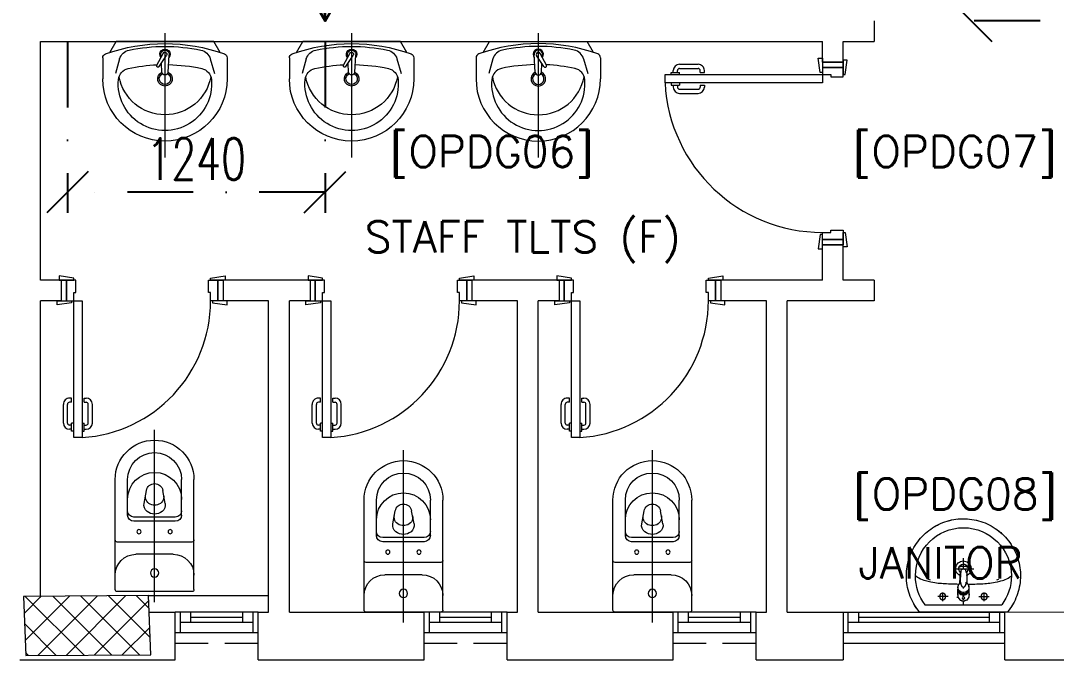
# Model space of a CAD drawing. Header units: inches. Extents: x -12418 to 57169, y -29325 to 19878.
# Drawn here: x 5232 to 10226, y -13100 to -10017 of the extents above; entities that cross this region are included whole.
import ezdxf

# ---------------------------------------------------------------- set-up
doc = ezdxf.new("R2010")
doc.units = ezdxf.units.IN
doc.header["$LTSCALE"] = 25
doc.header["$MEASUREMENT"] = 0
doc.linetypes.add('00-Ground Floor$0$HIDDEN', pattern=[9.525, 6.35, -3.175])
doc.linetypes.add('DASHDOT', pattern=[25.4, 12.7, -6.35, 0, -6.35])
doc.layers.get('0').update_dxf_attribs({"color": 8})
doc.layers.get('Defpoints').update_dxf_attribs({"color": 8})
for name, color, linetype, lineweight in [('00-Ground Floor$0$72_EGR_BASE_TEXT', 252, 'Continuous', 5), ('00-Ground Floor$0$Aluminum', 251, 'Continuous', 5), ('00-Ground Floor$0$C-HYDR-CTCH', 251, 'Continuous', 5), ('00-Ground Floor$0$Hatch', 254, 'Continuous', 5), ('00-Ground Floor$0$LOADING', 253, 'Continuous', 5), ('00-Ground Floor$0$P-SANR-FIXT', 6, 'Continuous', 18), ('00-Ground Floor$0$P-SANR-FIXT-1', 6, 'Continuous', 13), ('00-Ground Floor$0$Proj', 251, 'Continuous', 5), ('00-Ground Floor$0$SANIT', 250, 'Continuous', 5), ('00-Ground Floor$0$Walls', 251, 'Continuous', 5), ('00-Ground Floor$0$Wooden Joinery', 251, 'Continuous', 5), ('E-LITE-CLNG-CNDT', 6, 'DASHDOT', 35), ('T-DATA-DEVC-TYPE', 2, 'Continuous', 25), ('T-DATA-DIM', 251, 'DASHDOT', 25), ('T-DATA-WALL @ 100', 33, 'Continuous', 35)]:
    doc.layers.add(name, color=color, linetype=linetype, lineweight=lineweight)
doc.styles.add('00-Ground Floor$0$SIMPLEX', font='SIMPLEX.shx', dxfattribs={"height": 150})
doc.styles.add('DC_Simplex', font='SIMPLEX.shx', dxfattribs={"width": 0.7})
doc.dimstyles.new('DevCad-MM', dxfattribs={"dimscale": 0.01, "dimtxt": 2, "dimasz": 2, "dimexe": 1, "dimexo": 1, "dimgap": 0.6, "dimtad": 1, "dimdec": 0, "dimrnd": 10, "dimzin": 1, "dimdsep": 46, "dimtxsty": 'DC_Simplex', "dimblk1": 'OBLIQUE', "dimblk2": 'OBLIQUE', "dimsah": 1, "dimcen": 3, "dimclrd": 256, "dimclre": 256, "dimclrt": 45, "dimadec": 0, "dimazin": 0, "dimtfac": 1, "dimtdec": 0, "dimtix": 1, "dimtmove": 2, "dimatfit": 2, "dimldrblk": 'OBLIQUE', "dimfxl": 1, "dimtolj": 1, "dimtzin": 0, "dimarcsym": 0})

# ---------------------------------------------------------------- blocks, each defined once
blk = doc.blocks.new('00-Ground Floor$0$A$C72370EFE')
at = {"layer": '00-Ground Floor$0$Wooden Joinery'}
for p, q in [((-0.01, -0.04), (-0.02, -0.04)), ((-0.01, -0.03), (-0.01, -0.07)), ((0, -0.03), (-0.01, -0.03)), ((0.04, -0.03), (0.05, -0.03)), ((0.05, -0.03), (0.05, -0.07)), ((0.05, -0.04), (0.06, -0.04)), ((-0.05, -0.07), (-0.05, -0.16)), ((-0.03, -0.07), (-0.03, -0.16)), ((-0.01, -0.06), (-0.02, -0.06)), ((0, -0.07), (-0.01, -0.07)), ((0.04, -0.07), (0.05, -0.07)), ((0.05, -0.06), (0.06, -0.06)), ((0.07, -0.07), (0.07, -0.16)), ((0.09, -0.07), (0.09, -0.16)), ((-0.01, -0.17), (-0.02, -0.17)), ((-0.01, -0.19), (-0.02, -0.19)), ((-0.01, -0.17), (-0.01, -0.19)), ((0.05, -0.17), (0.06, -0.17)), ((0.05, -0.17), (0.05, -0.19)), ((0.05, -0.19), (0.06, -0.19))]:
    blk.add_line(p, q, dxfattribs=at)
for centre, radius, start, end in [((-0.02, -0.07), 0.03, 90, 180), ((0.06, -0.07), 0.03, 0, 90), ((-0.02, -0.07), 0.01, 90, 180), ((0.06, -0.07), 0.01, 0, 90), ((-0.02, -0.16), 0.03, 180, 270), ((-0.02, -0.16), 0.01, 180, 270), ((0.06, -0.16), 0.01, 270, 0), ((0.06, -0.16), 0.03, 270, 0)]:
    blk.add_arc(centre, radius, start, end, dxfattribs=at)
blk = doc.blocks.new('00-Ground Floor$0$A$C5FCA3E6B')
at = {"layer": '00-Ground Floor$0$Wooden Joinery'}
for points in [[(80, 858.9), (80, 868.9), (10, 878.9), (10, 858.9)], [(840, 858.9), (840, 868.9), (910, 878.9), (910, 858.9)], [(70, 758.9), (70, 748.9), (0, 738.9), (0, 758.9)], [(120, 758.9), (120, 0), (80, 0), (80, 758.9)], [(850, 758.9), (850, 748.9), (920, 738.9), (920, 758.9)]]:
    blk.add_lwpolyline(points, close=True, dxfattribs=at)
for points in [[(45, 758.9), (45, 858.9), (20, 858.9), (20, 758.9), (45, 758.9)], [(45, 758.9), (80, 758.9), (80, 798.9), (90, 798.9), (90, 858.9), (45, 858.9), (45, 758.9)], [(875, 758.9), (840, 758.9), (840, 798.9), (830, 798.9), (830, 858.9), (875, 858.9), (875, 758.9)], [(875, 758.9), (875, 858.9), (900, 858.9), (900, 758.9), (875, 758.9)]]:
    blk.add_lwpolyline(points, dxfattribs=at)
blk.add_arc((80, 758.9), 760, 273.0171, 0, dxfattribs=at)
at = {"layer": '00-Ground Floor$0$Wooden Joinery', "xscale": 999.9999999998854, "yscale": 999.9999999998854, "zscale": 999.9999999998854, "rotation": 180}
blk.add_blockref('00-Ground Floor$0$A$C72370EFE', (120, 0), dxfattribs=at)
blk = doc.blocks.new('00-Ground Floor$0$A$C268A7CF0')
at = {"layer": '00-Ground Floor$0$Wooden Joinery'}
for points in [[(80, 758.8), (80, 768.8), (10, 778.8), (10, 758.8)], [(740, 758.8), (740, 768.8), (810, 778.8), (810, 758.8)], [(70, 658.8), (70, 648.8), (0, 638.8), (0, 658.8)], [(120, 658.8), (120, 0), (80, 0), (80, 658.8)], [(750, 658.8), (750, 648.8), (820, 638.8), (820, 658.8)]]:
    blk.add_lwpolyline(points, close=True, dxfattribs=at)
for points in [[(45, 658.8), (45, 758.8), (20, 758.8), (20, 658.8), (45, 658.8)], [(45, 658.8), (80, 658.8), (80, 698.8), (90, 698.8), (90, 758.8), (45, 758.8), (45, 658.8)], [(775, 658.8), (740, 658.8), (740, 698.8), (730, 698.8), (730, 758.8), (775, 758.8), (775, 658.8)], [(775, 658.8), (775, 758.8), (800, 758.8), (800, 658.8), (775, 658.8)]]:
    blk.add_lwpolyline(points, dxfattribs=at)
blk.add_arc((80, 658.8), 660, 273.4748, 0, dxfattribs=at)
at = {"layer": '00-Ground Floor$0$Wooden Joinery', "xscale": 999.9999999998854, "yscale": 999.9999999998854, "zscale": 999.9999999998854, "rotation": 180}
blk.add_blockref('00-Ground Floor$0$A$C72370EFE', (120, 0), dxfattribs=at)
blk = doc.blocks.new('00-Ground Floor$0$WC manta')
at = {"layer": '00-Ground Floor$0$SANIT'}
for p, q in [((-0.13, 0.18), (-0.13, -0.18)), ((-0.12, 0.19), (0.41, 0.19)), ((0.109, 0.18), (0.109, -0.18)), ((0.209, 0.1), (0.209, -0.1)), ((0.229, 0.1), (0.229, -0.1)), ((0.239, 0.13), (0.41, 0.13)), ((0.05, 0.09), (0.05, -0.09)), ((0.2955, 0.051), (0.3581, 0.0393)), ((-0.18, 0), (0.65, 0)), ((0.2955, -0.051), (0.3581, -0.0393)), ((0.239, -0.13), (0.41, -0.13)), ((-0.12, -0.19), (0.41, -0.19))]:
    blk.add_line(p, q, dxfattribs=at)
for centre, radius in [((0.159, 0.0752), 0.01), ((-0.04, 0), 0.02), ((0.159, -0.0753), 0.01)]:
    blk.add_circle(centre, radius, dxfattribs=at)
for centre, radius, start, end in [((-0.12, 0.18), 0.01, 90, 180), ((-0.05, 0.09), 0.1, 0, 90), ((0.119, 0.18), 0.01, 90, 180), ((0.41, 0), 0.19, 270, 90), ((0.239, 0.1), 0.03, 90, 180), ((0.259, 0.1), 0.03, 90, 180), ((0.3147, 0), 0.13, 270, 90), ((0.41, 0), 0.13, 270, 90), ((0.2882, 0.0117), 0.04, 79.4289, 141.525), ((0.3029, 0), 0.0588, 141.525, 218.475), ((0.3454, 0), 0.0588, 166.4176, 193.5824), ((0.3271, 0.0044), 0.04, 79.4289, 166.4176), ((0.3507, 0), 0.04, 280.5711, 79.4289), ((0.2882, -0.0117), 0.04, 218.475, 280.5711), ((0.3271, -0.0044), 0.04, 193.5824, 280.5711), ((-0.05, -0.09), 0.1, 270, 0), ((0.239, -0.1), 0.03, 180, 270), ((0.259, -0.1), 0.03, 180, 270), ((-0.12, -0.18), 0.01, 180, 270), ((0.119, -0.18), 0.01, 180, 270)]:
    blk.add_arc(centre, radius, start, end, dxfattribs=at)
blk = doc.blocks.new('00-Ground Floor$0$lav-manta 60')
at = {"layer": '00-Ground Floor$0$SANIT'}
for p, q in [((-0.2658, -0.0529), (-0.2358, 0)), ((-0.2358, 0), (0.2358, 0)), ((0, 0.04), (0, -0.56)), ((0.2658, -0.0529), (0.2358, 0)), ((-0.3, -0.0789), (-0.3, -0.18)), ((-0.2185, -0.0841), (-0.2383, -0.1537)), ((-0.015, -0.1473), (-0.0199, -0.064)), ((0.0274, -0.121), (-0.0078, -0.0673)), ((0.0389, -0.1142), (0.0087, -0.0575)), ((0.0191, -0.077), (0.0199, -0.064)), ((0.2185, -0.0841), (0.2383, -0.1537)), ((0.3, -0.0789), (0.3, -0.18)), ((0.015, -0.1473), (0.0174, -0.1057))]:
    blk.add_line(p, q, dxfattribs=at)
for centre, radius, start, end in [((0, -0.8557), 0.8457, 70.1771, 109.8229), ((-0.1608, -0.1006), 0.06, 101.8086, 164.0794), ((0, -0.8696), 0.8457, 78.1914, 101.8086), ((0, -0.0617), 0.025, 320.7474, 220.368), ((0, -0.0617), 0.02, 353.2671, 186.682), ((0.1608, -0.1006), 0.06, 15.9206, 78.1914), ((-0.28, -0.0789), 0.02, 109.8229, 180), ((0, -0.0617), 0.00966, 25.4127, 215.9577), ((0.28, -0.0789), 0.02, 0, 70.1771), ((-0.1645, -0.189), 0.06, 102.0883, 174.8142), ((0, -0.9572), 0.8457, 91.1572, 102.0883), ((0, -0.18), 0.035, 115.3106, 64.6894), ((0, -0.1473), 0.015, 180, 0), ((0, -0.9572), 0.8457, 88.5486, 88.844), ((0.0332, -0.1176), 0.00666, 210.6852, 30.6852), ((0, -0.9572), 0.8457, 77.9117, 87.4274), ((0.1645, -0.189), 0.06, 5.1858, 77.9117), ((0, -0.18), 0.3, 180, 0), ((0, -0.2039), 0.2252, 174.8142, 5.1858), ((0, -0.1282), 0.2252, 190.6097, 349.3903), ((0, -0.18), 0.0275, 117.1496, 62.8504)]:
    blk.add_arc(centre, radius, start, end, dxfattribs=at)
blk = doc.blocks.new('00-Ground Floor$0$FP_138-161_A_00_GFL_-0_080_Einreichung_Grundrisse_100')
at = {"layer": '00-Ground Floor$0$P-SANR-FIXT'}
blk.add_line((-0.0044, -0.0019), (-0.0045, -0.0021), dxfattribs=at)
at = {"layer": '00-Ground Floor$0$P-SANR-FIXT', "flags": 128}
blk.add_lwpolyline([(-0.0057, -0.0037), (-0.0058, -0.0039), (-0.006, -0.004)], dxfattribs=at)
blk = doc.blocks.new('00-Ground Floor$0$FP_139-161_A_00_GFL_-0_080_Einreichung_Grundrisse_100')
at = {"layer": '00-Ground Floor$0$P-SANR-FIXT'}
blk.add_line((0.0045, -0.0022), (0.0044, -0.002), dxfattribs=at)
at = {"layer": '00-Ground Floor$0$P-SANR-FIXT', "flags": 128}
blk.add_lwpolyline([(0.006, -0.004), (0.0059, -0.0039), (0.0057, -0.0038)], dxfattribs=at)
blk = doc.blocks.new('00-Ground Floor$0$IS_Ceraplus_B8204_BIM_BG _1_ - B8204AA - CERAPLUS single lever basin mixer with pop-up waste-V137-161_A_00_GFL_-0_080_Einreichung_Grundrisse_100')
at = {"layer": '00-Ground Floor$0$P-SANR-FIXT-1'}
h = blk.add_hatch(dxfattribs=at)
h.set_pattern_fill('FP_26', color=256, style=0, pattern_type=2)
h.set_pattern_definition([(225, (0.009, 0), (0.010607, -0.010607), []), (315, (0.009, 0), (0.010607, 0.010607), [])])
h.paths.add_polyline_path([(0.0056, -0.002), (0.0058, -0.0024), (0.0058, -0.0021)])
h.paths.add_polyline_path([(0.007, -0.0039), (0.0088, -0.0045), (0.0084, -0.0043)])
at = {"layer": '00-Ground Floor$0$LOADING'}
for p, q in [((-0.028, 0), (-0.028, -0.0281)), ((-0.0274, -0.0337), (-0.0271, -0.0392)), ((-0.0262, -0.0282), (-0.0263, -0.0287)), ((0.0263, -0.0287), (0.0262, -0.0282)), ((0.0262, -0.0293), (0.0263, -0.0287)), ((0.0271, -0.0392), (0.0274, -0.0337)), ((0.028, -0.0281), (0.028, 0)), ((-0.0137, -0.0512), (-0.0129, -0.0517)), ((0.0124, -0.052), (0.0133, -0.0515)), ((0.014, -0.0647), (0.0133, -0.1077)), ((0.0185, -0.0618), (0.019, -0.0539)), ((0.019, -0.0539), (0.0188, -0.0561))]:
    blk.add_line(p, q, dxfattribs=at)
at = {"layer": '00-Ground Floor$0$LOADING', "flags": 128}
for points in [[(-0.0272, -0.0069), (-0.0266, 0.009), (-0.0165, 0.0236), (0, 0.0291)], [(0.0272, -0.0069), (0.0266, 0.009), (0.0165, 0.0236), (0, 0.0291)], [(-0.0271, -0.0393), (-0.027, -0.0403), (-0.0269, -0.0414), (-0.0267, -0.0424), (-0.0265, -0.0434), (-0.0262, -0.0444), (-0.0259, -0.0454), (-0.0255, -0.0464), (-0.0252, -0.0474), (-0.0247, -0.0484), (-0.0243, -0.0493), (-0.0238, -0.0502), (-0.0232, -0.0511), (-0.0226, -0.052), (-0.022, -0.0529), (-0.0214, -0.0537), (-0.0207, -0.0545), (-0.0199, -0.0553), (-0.0192, -0.0561), (-0.0184, -0.0568), (-0.0176, -0.0575), (-0.0173, -0.0577)], [(-0.0176, -0.0568), (-0.0224, -0.0513), (-0.0254, -0.0448), (-0.0264, -0.0376), (-0.0253, -0.0305), (-0.0222, -0.024), (-0.0172, -0.0186), (-0.0109, -0.0147), (-0.0037, -0.0127), (0.0037, -0.0127), (0.0109, -0.0147), (0.0172, -0.0186), (0.0222, -0.024), (0.0253, -0.0305), (0.0264, -0.0376), (0.0254, -0.0448), (0.0224, -0.0513), (0.0176, -0.0568)], [(0.0173, -0.0577), (0.0181, -0.057), (0.0189, -0.0563), (0.0197, -0.0556), (0.0204, -0.0548), (0.0211, -0.054), (0.0218, -0.0532), (0.0224, -0.0523), (0.023, -0.0514), (0.0236, -0.0505), (0.0241, -0.0496), (0.0246, -0.0487), (0.025, -0.0477), (0.0254, -0.0467), (0.0258, -0.0458), (0.0261, -0.0448), (0.0264, -0.0437), (0.0266, -0.0427), (0.0268, -0.0417), (0.027, -0.0407), (0.0271, -0.0396), (0.0271, -0.0393)], [(-0.019, -0.0539), (-0.0185, -0.0615), (-0.0185, -0.0618)], [(-0.0181, -0.0728), (-0.0177, -0.083), (-0.0172, -0.0938)], [(-0.0162, -0.0579), (-0.0156, -0.058), (-0.0151, -0.0581), (-0.0146, -0.0583), (-0.0142, -0.0586), (-0.0139, -0.0588), (-0.0138, -0.0591)], [(-0.0138, -0.0591), (-0.0139, -0.0612), (-0.014, -0.0633)], [(0.0138, -0.0591), (0.0139, -0.0588), (0.0142, -0.0586), (0.0146, -0.0583), (0.0151, -0.0581), (0.0156, -0.058), (0.0162, -0.0579)], [(0.014, -0.0633), (0.0139, -0.0612), (0.0138, -0.0591)], [(0.0171, -0.0578), (0.0174, -0.0575), (0.0176, -0.0568)], [(0.0172, -0.0938), (0.0177, -0.083), (0.0181, -0.0728)], [(0.0184, -0.0651), (0.0184, -0.0652), (0.0184, -0.0652), (0.0184, -0.0652), (0.0184, -0.0654), (0.0184, -0.0655)], [(-0.0129, -0.1142), (-0.0124, -0.1161), (-0.0118, -0.1179), (-0.0109, -0.1197), (-0.0098, -0.1214), (-0.0084, -0.123), (-0.0067, -0.1244), (-0.0047, -0.1255), (-0.0025, -0.1263), (0, -0.1266)], [(0, -0.1266), (0.0025, -0.1263), (0.0047, -0.1255), (0.0067, -0.1244), (0.0084, -0.123), (0.0098, -0.1214), (0.0109, -0.1197), (0.0118, -0.1179), (0.0124, -0.1161), (0.0129, -0.1142)]]:
    blk.add_lwpolyline(points, dxfattribs=at)
at = {"layer": '00-Ground Floor$0$LOADING'}
for centre, radius, start, end in [((0, 0.0135), 0.00603, 0, 180), ((0, 0.0135), 0.00603, 180, 0), ((-0.009, 0), 0.005, 300, 315), ((0.009, 0), 0.005, 225, 240)]:
    blk.add_arc(centre, radius, start, end, dxfattribs=at)
for centre, major_axis, start_param, end_param in [((0, -0.0281), (-0.028, 0), 4.712389, 6.47291), ((0, -0.0321), (0.0275, 0), 3.141823, 3.202701), ((0, -0.0321), (0.0275, 0), 3.239313, 3.439417), ((0, -0.0281), (0.028, 0), 3.371221, 3.483334), ((0, -0.0287), (0.0267, 0), 1.570796, 3.036556), ((0, -0.0287), (0.0263, 0), 2.625648, 2.791756), ((0, -0.0287), (-0.0263, 0), 4.712389, 5.759587), ((0, -0.0281), (0.028, 0), 6.093357, 7.853982), ((0, -0.0287), (0.0267, 0), 0.105099, 1.570796), ((0, -0.0287), (0.0262, 0), 0.523599, 1.570796), ((0, -0.0287), (0.0262, 0), 0.349919, 0.515945), ((0, -0.0287), (0.0267, 0), 6.059374, 6.108652), ((0, -0.0321), (0.0275, 0), 5.985527, 6.185455), ((0, -0.0281), (0.028, 0), 5.94107, 6.05344), ((0, -0.0321), (0.0275, 0), 6.222066, 6.282955), ((0, -0.0312), (0.0248, 0), 4.111947, 4.191073), ((0, -0.0281), (0.028, 0), 4.202431, 4.259552), ((0, -0.0287), (0.0263, 0), 4.169225, 4.2325), ((0, -0.0281), (0.028, 0), 5.172057, 5.222265)]:
    blk.add_ellipse(centre, major_axis=major_axis, ratio=0.961262, start_param=start_param, end_param=end_param, dxfattribs=at)
for points, knots in [([(-0.0215, -0.0162), (-0.0216, -0.0163), (-0.0219, -0.0167), (-0.0227, -0.0177), (-0.0238, -0.0192), (-0.0249, -0.0211), (-0.0258, -0.0231), (-0.0266, -0.0253), (-0.0273, -0.0282), (-0.0275, -0.0305), (-0.0275, -0.0321)], [0.7859035, 0.7859035, 0.7859035, 0.7859035, 0.7916667, 0.8055556, 0.8333333, 0.8611111, 0.8888889, 0.9166667, 0.9444444, 1, 1, 1, 1]), ([(0.021, -0.0157), (0.0208, -0.0154), (0.0203, -0.0149), (0.0192, -0.0139), (0.0177, -0.0127), (0.0161, -0.0117), (0.0148, -0.0109), (0.0138, -0.0104), (0.0127, -0.0099), (0.0113, -0.0093), (0.0087, -0.0084), (0.0048, -0.0075), (0, -0.0071), (-0.0048, -0.0075), (-0.0087, -0.0084), (-0.0113, -0.0093), (-0.0127, -0.0099), (-0.0138, -0.0104), (-0.0148, -0.0109), (-0.0161, -0.0117), (-0.0177, -0.0127), (-0.0191, -0.0139), (-0.0202, -0.0149), (-0.0208, -0.0154), (-0.021, -0.0157)], [0.2222222, 0.2222222, 0.2222222, 0.2222222, 0.2361111, 0.25, 0.2777778, 0.3055556, 0.3194444, 0.3333333, 0.3472222, 0.3611111, 0.3888889, 0.4444444, 0.5, 0.5555556, 0.6111111, 0.6388889, 0.6527778, 0.6666667, 0.6805556, 0.6944444, 0.7222222, 0.75, 0.7638889, 0.7777778, 0.7777778, 0.7777778, 0.7777778]), ([(0, -0.0378), (-0.0005, -0.038), (-0.0012, -0.0384), (-0.0021, -0.0389), (-0.0028, -0.0393), (-0.0035, -0.0397), (-0.0042, -0.04), (-0.0049, -0.0405), (-0.0055, -0.0409), (-0.0061, -0.0414), (-0.0067, -0.0419), (-0.0072, -0.0424), (-0.0078, -0.0429), (-0.0083, -0.0435), (-0.0088, -0.0441), (-0.0092, -0.0446), (-0.0096, -0.0452), (-0.01, -0.0459), (-0.0103, -0.0466), (-0.0105, -0.0472), (-0.0107, -0.0477), (-0.0108, -0.0481), (-0.0109, -0.0484), (-0.0111, -0.0489), (-0.0114, -0.0497), (-0.0118, -0.0509), (-0.0122, -0.0521), (-0.0124, -0.053), (-0.0126, -0.0537), (-0.0128, -0.0544), (-0.0129, -0.0552), (-0.0131, -0.0559), (-0.0132, -0.0566), (-0.0134, -0.0572), (-0.0136, -0.0581), (-0.0137, -0.0587), (-0.0138, -0.0591)], [0, 0, 0, 0, 0.055556, 0.083333, 0.111111, 0.138889, 0.166667, 0.194444, 0.222222, 0.25, 0.277778, 0.305556, 0.333333, 0.361111, 0.388889, 0.416667, 0.444444, 0.472222, 0.5, 0.527778, 0.541667, 0.555556, 0.569444, 0.583333, 0.611111, 0.666667, 0.722222, 0.75, 0.777778, 0.805556, 0.833333, 0.861111, 0.888889, 0.916667, 0.944444, 1, 1, 1, 1]), ([(0, -0.0357), (-0.0006, -0.0357), (-0.0013, -0.0357), (-0.002, -0.0357), (-0.0022, -0.0357)], [0, 0, 0, 0, 0.1, 0.1298359, 0.1298359, 0.1298359, 0.1298359]), ([(0.0022, -0.0357), (0.002, -0.0357), (0.0013, -0.0357), (0.0006, -0.0357), (0, -0.0357)], [0.8701578, 0.8701578, 0.8701578, 0.8701578, 0.9, 1, 1, 1, 1]), ([(0.0138, -0.0591), (0.0137, -0.0587), (0.0136, -0.0581), (0.0134, -0.0572), (0.0132, -0.0566), (0.0131, -0.0559), (0.0129, -0.0552), (0.0128, -0.0544), (0.0126, -0.0537), (0.0124, -0.053), (0.0122, -0.0521), (0.0118, -0.0509), (0.0114, -0.0497), (0.0111, -0.0489), (0.0109, -0.0484), (0.0108, -0.0481), (0.0107, -0.0477), (0.0105, -0.0472), (0.0103, -0.0466), (0.01, -0.0459), (0.0096, -0.0452), (0.0092, -0.0446), (0.0088, -0.0441), (0.0083, -0.0435), (0.0078, -0.0429), (0.0072, -0.0424), (0.0067, -0.0419), (0.0061, -0.0414), (0.0055, -0.0409), (0.0049, -0.0405), (0.0042, -0.04), (0.0035, -0.0397), (0.0028, -0.0393), (0.0021, -0.0389), (0.0012, -0.0384), (0.0005, -0.038), (0, -0.0378)], [0, 0, 0, 0, 0.055556, 0.083333, 0.111111, 0.138889, 0.166667, 0.194444, 0.222222, 0.25, 0.277778, 0.333333, 0.388889, 0.416667, 0.430556, 0.444444, 0.458333, 0.472222, 0.5, 0.527778, 0.555556, 0.583333, 0.611111, 0.638889, 0.666667, 0.694444, 0.722222, 0.75, 0.777778, 0.805556, 0.833333, 0.861111, 0.888889, 0.916667, 0.944444, 1, 1, 1, 1]), ([(0.0275, -0.0321), (0.0275, -0.0305), (0.0273, -0.0282), (0.0266, -0.0253), (0.0258, -0.0231), (0.0249, -0.0211), (0.0238, -0.0192), (0.0227, -0.0177), (0.0219, -0.0167), (0.0216, -0.0163), (0.0215, -0.0162)], [0, 0, 0, 0, 0.0555556, 0.0833333, 0.1111111, 0.1388889, 0.1666667, 0.1944444, 0.2083333, 0.2142181, 0.2142181, 0.2142181, 0.2142181]), ([(-0.0188, -0.0538), (-0.0188, -0.0547), (-0.0186, -0.0582), (-0.0185, -0.0619), (-0.0184, -0.0646)], [0.6724021, 0.6724021, 0.6724021, 0.6724021, 0.75, 1, 1, 1, 1]), ([(-0.0162, -0.0579), (-0.0162, -0.0578), (-0.0163, -0.0578), (-0.0165, -0.0577), (-0.0166, -0.0575), (-0.0167, -0.0574), (-0.0169, -0.0573), (-0.017, -0.0572), (-0.0172, -0.0571), (-0.0173, -0.057), (-0.0175, -0.0569), (-0.0176, -0.0568)], [0, 0, 0, 0, 0.1, 0.2, 0.3, 0.4, 0.5, 0.6, 0.7, 0.8, 1, 1, 1, 1]), ([(-0.0148, -0.0587), (-0.015, -0.0586), (-0.0159, -0.0583), (-0.0167, -0.058), (-0.0172, -0.0578)], [0.8, 0.8, 0.8, 0.8, 0.85, 1, 1, 1, 1]), ([(-0.0131, -0.1116), (-0.0132, -0.1115), (-0.0135, -0.1109), (-0.0141, -0.1099), (-0.0147, -0.1086), (-0.0153, -0.1072), (-0.0159, -0.1053), (-0.0167, -0.1021), (-0.0171, -0.0992), (-0.0171, -0.0973)], [0.4856715, 0.4856715, 0.4856715, 0.4856715, 0.5, 0.55, 0.6, 0.65, 0.7, 0.8, 1, 1, 1, 1]), ([(0.0131, -0.1116), (0.0133, -0.1113), (0.0137, -0.1106), (0.0142, -0.1096), (0.0147, -0.1084), (0.0153, -0.1072), (0.0159, -0.1053), (0.0167, -0.1021), (0.0171, -0.0992), (0.0171, -0.0973)], [-0.5143371, -0.5143371, -0.5143371, -0.5143371, -0.475, -0.4375, -0.4, -0.35, -0.3, -0.2, 0, 0, 0, 0]), ([(0.0141, -0.0613), (0.0141, -0.0611), (0.0143, -0.0608), (0.0145, -0.0604), (0.0148, -0.06), (0.0151, -0.0596), (0.0153, -0.0594), (0.0155, -0.0592), (0.0156, -0.059), (0.0158, -0.0588), (0.016, -0.0587), (0.0163, -0.0585), (0.0165, -0.0583), (0.0166, -0.0582)], [0.3333333, 0.3333333, 0.3333333, 0.3333333, 0.4166667, 0.5, 0.5833333, 0.6666667, 0.7083333, 0.75, 0.7916667, 0.8333333, 0.875, 0.9166667, 1, 1, 1, 1]), ([(0.0176, -0.0568), (0.0175, -0.0569), (0.0173, -0.057), (0.0172, -0.0571), (0.017, -0.0572), (0.0169, -0.0573), (0.0167, -0.0574), (0.0166, -0.0575), (0.0165, -0.0577), (0.0163, -0.0578), (0.0162, -0.0578), (0.0162, -0.0579)], [0, 0, 0, 0, 0.2, 0.3, 0.4, 0.5, 0.6, 0.7, 0.8, 0.9, 1, 1, 1, 1]), ([(0.0184, -0.0646), (0.0185, -0.0619), (0.0186, -0.0582), (0.0188, -0.0547), (0.0188, -0.0538)], [0, 0, 0, 0, 0.25, 0.3275586, 0.3275586, 0.3275586, 0.3275586]), ([(-0.0132, -0.1091), (-0.0132, -0.1096), (-0.0132, -0.1103), (-0.0132, -0.1111), (-0.0132, -0.1115), (-0.0132, -0.1118), (-0.0131, -0.1122), (-0.0131, -0.1125), (-0.0131, -0.1128), (-0.0131, -0.1131), (-0.013, -0.1134), (-0.013, -0.1138), (-0.0129, -0.1141), (-0.0129, -0.1142)], [0.2, 0.2, 0.2, 0.2, 0.4, 0.5, 0.55, 0.6, 0.65, 0.7, 0.75, 0.8, 0.85, 0.9, 1, 1, 1, 1]), ([(0.0129, -0.1142), (0.0129, -0.1141), (0.013, -0.1138), (0.013, -0.1134), (0.0131, -0.1131), (0.0131, -0.1128), (0.0131, -0.1125), (0.0131, -0.1122), (0.0132, -0.1118), (0.0132, -0.1115), (0.0132, -0.1111), (0.0132, -0.1103), (0.0132, -0.1096), (0.0132, -0.1091)], [0, 0, 0, 0, 0.1, 0.15, 0.2, 0.25, 0.3, 0.35, 0.4, 0.45, 0.5, 0.6, 0.8, 0.8, 0.8, 0.8])]:
    blk.add_open_spline(points, degree=3, knots=knots, dxfattribs=at)
for points in [[(-0.0184, -0.0646), (-0.0183, -0.0659), (-0.0182, -0.0684), (-0.0181, -0.0709), (-0.0181, -0.0721)], [(-0.0172, -0.0578), (-0.0171, -0.0578), (-0.0169, -0.058), (-0.0167, -0.0581), (-0.0166, -0.0582)], [(-0.0172, -0.0938), (-0.0172, -0.0944), (-0.0172, -0.0956), (-0.0171, -0.0967), (-0.0171, -0.0973)], [(-0.0162, -0.0579), (-0.0162, -0.0579), (-0.0164, -0.0581), (-0.0165, -0.0582), (-0.0166, -0.0583), (-0.0166, -0.0582), (-0.0166, -0.0582)], [(-0.0166, -0.0582), (-0.0163, -0.0585), (-0.0156, -0.059), (-0.0148, -0.0599), (-0.0142, -0.0609), (-0.0139, -0.0617), (-0.0138, -0.0621)], [(-0.014, -0.0633), (-0.014, -0.0633), (-0.014, -0.0633), (-0.014, -0.0633)], [(-0.014, -0.0646), (-0.014, -0.0644), (-0.014, -0.064), (-0.014, -0.0635), (-0.014, -0.0633)], [(0.014, -0.0633), (0.014, -0.0633), (0.014, -0.0633), (0.014, -0.0633)], [(0.014, -0.0633), (0.014, -0.0635), (0.014, -0.064), (0.014, -0.0644), (0.014, -0.0647)], [(0.0172, -0.0578), (0.0168, -0.0579), (0.0158, -0.0583), (0.0147, -0.0587), (0.0141, -0.059)], [(0.0166, -0.0582), (0.0166, -0.0582), (0.0166, -0.0583), (0.0165, -0.0582), (0.0164, -0.0581), (0.0162, -0.0579), (0.0162, -0.0579)], [(0.0166, -0.0582), (0.0167, -0.0582), (0.0168, -0.0581), (0.0169, -0.058), (0.0169, -0.058)], [(0.0169, -0.058), (0.017, -0.0579), (0.0171, -0.0579), (0.0171, -0.0578)], [(0.0171, -0.0973), (0.0171, -0.0967), (0.0172, -0.0956), (0.0172, -0.0944), (0.0172, -0.0938)], [(0.0181, -0.0721), (0.0181, -0.0709), (0.0182, -0.0684), (0.0183, -0.0659), (0.0184, -0.0646)]]:
    blk.add_open_spline(points, degree=3, dxfattribs=at)
for name in ['00-Ground Floor$0$FP_138-161_A_00_GFL_-0_080_Einreichung_Grundrisse_100', '00-Ground Floor$0$FP_139-161_A_00_GFL_-0_080_Einreichung_Grundrisse_100']:
    blk.add_blockref(name, (0, 0), dxfattribs=at)
blk = doc.blocks.new('00-Ground Floor$0$_100_WB_KER_REN_55x45x18 - _100_WB_KER_REN_55x45x18-V63-161_A_00_GFL_-0_080_Einreichung_Grundrisse_100')
at = {"layer": '00-Ground Floor$0$LOADING'}
for p, q in [((-0.2075, 0.225), (-0.2075, 0.2227)), ((0.2074, 0.225), (-0.2074, 0.225)), ((0.2075, 0.2227), (0.2075, 0.225)), ((-0.1855, 0.1899), (0.1855, 0.1899)), ((-0.0744, 0.15), (-0.1234, 0.15)), ((-0.1, 0.172), (-0.1, 0.1303)), ((-0.0259, 0.155), (-0.0315, 0.155)), ((0, 0.1899), (0, 0.1724)), ((0, 0.1656), (0, 0.1628)), ((0, 0.1509), (0, 0.1454)), ((0.026, 0.155), (0.0248, 0.155)), ((0.0744, 0.15), (0.1234, 0.15)), ((0.1, 0.172), (0.1, 0.1303)), ((0, 0.1422), (0, 0.1399)), ((-0.1763, 0.0637), (-0.1598, 0.0692)), ((0.1605, 0.0691), (0.1707, 0.0656)), ((-0.05, 0.0161), (0.05, 0.0161)), ((0, 0.0168), (0, -0.0348))]:
    blk.add_line(p, q, dxfattribs=at)
at = {"layer": '00-Ground Floor$0$LOADING', "flags": 128}
for points in [[(-0.2121, 0.225), (-0.219, 0.2164), (-0.2254, 0.2075), (-0.2316, 0.1983), (-0.2373, 0.189), (-0.2427, 0.1794), (-0.2476, 0.1696), (-0.2522, 0.1596), (-0.2564, 0.1494), (-0.2602, 0.1391), (-0.2635, 0.1286), (-0.2665, 0.118), (-0.269, 0.1073), (-0.271, 0.0965), (-0.2727, 0.0856), (-0.2739, 0.0747), (-0.2747, 0.0637), (-0.275, 0.0527), (-0.275, 0.05)], [(0.275, 0.05), (0.2748, 0.061), (0.2741, 0.072), (0.273, 0.0829), (0.2715, 0.0938), (0.2695, 0.1046), (0.2671, 0.1154), (0.2643, 0.126), (0.261, 0.1365), (0.2574, 0.1469), (0.2533, 0.1571), (0.2488, 0.1671), (0.2439, 0.177), (0.2387, 0.1866), (0.233, 0.1961), (0.227, 0.2053), (0.2206, 0.2142), (0.2138, 0.2229), (0.2121, 0.225)], [(-0.275, 0.05), (-0.2748, 0.039), (-0.2741, 0.028), (-0.273, 0.0171), (-0.2715, 0.0062), (-0.2695, -0.0046), (-0.2671, -0.0154), (-0.2643, -0.026), (-0.261, -0.0365), (-0.2574, -0.0469), (-0.2533, -0.0571), (-0.2488, -0.0671), (-0.2439, -0.077), (-0.2387, -0.0866), (-0.233, -0.0961), (-0.227, -0.1053), (-0.2206, -0.1142), (-0.2138, -0.1229), (-0.2067, -0.1313), (-0.1993, -0.1395), (-0.1916, -0.1473), (-0.1836, -0.1548), (-0.1752, -0.162), (-0.1666, -0.1688), (-0.1577, -0.1753), (-0.1486, -0.1814), (-0.1392, -0.1872), (-0.1296, -0.1925), (-0.1198, -0.1975), (-0.1098, -0.2021), (-0.0996, -0.2063), (-0.0893, -0.2101), (-0.0788, -0.2135), (-0.0682, -0.2164), (-0.0575, -0.2189), (-0.0467, -0.221), (-0.0359, -0.2227), (-0.0249, -0.2239), (-0.014, -0.2246), (-0.003, -0.225), (0.008, -0.2249), (0.019, -0.2243), (0.03, -0.2234), (0.0409, -0.2219), (0.0517, -0.2201), (0.0625, -0.2178), (0.0731, -0.2151), (0.0837, -0.212), (0.0941, -0.2084), (0.1043, -0.2044), (0.1144, -0.2001), (0.1243, -0.1953), (0.1341, -0.1901), (0.1436, -0.1846), (0.1528, -0.1786), (0.1618, -0.1723), (0.1706, -0.1657), (0.1791, -0.1587), (0.1873, -0.1514), (0.1952, -0.1437), (0.2028, -0.1358), (0.21, -0.1275), (0.217, -0.119), (0.2236, -0.1101), (0.2298, -0.1011), (0.2356, -0.0918), (0.2411, -0.0822), (0.2462, -0.0725), (0.2509, -0.0625), (0.2552, -0.0524), (0.2591, -0.0421), (0.2626, -0.0317), (0.2656, -0.0211), (0.2683, -0.0104), (0.2705, 0.0003), (0.2722, 0.0112), (0.2736, 0.0221), (0.2745, 0.0331), (0.2749, 0.0441), (0.275, 0.05)]]:
    blk.add_lwpolyline(points, dxfattribs=at)
at = {"layer": '00-Ground Floor$0$LOADING'}
for centre in [(-0.1, 0.15), (0.1, 0.15)]:
    blk.add_circle(centre, 0.015, dxfattribs=at)
for centre, radius, start, end in [((0, 0.05), 0.275, 145.9324, 150.3591), ((0, 0.05), 0.275, 140.4788, 141.2381), ((0, 0.05), 0.275, 38.7619, 39.5212), ((0, 0.05), 0.275, 29.6409, 34.0676), ((0, 0.05), 0.2315, 142.8209, 180), ((0, 0.155), 0.0175, 54.0899, 125.9101), ((0, 0.155), 0.0175, 68.869, 83.8798), ((0, 0.05), 0.2315, 0, 37.1791), ((0, 0.155), 0.0175, 251.9463, 258.2346), ((0, 0.05), 0.275, 180, 183.6225), ((0, 0.05), 0.2315, 180, 0), ((0, 0.0161), 0.0375, 117.1305, 0), ((0, 0.0161), 0.0225, 129.5025, 0), ((0, 0.0161), 0.0225, 180, 193.3417), ((0, 0.0161), 0.0225, 197.0466, 201.508), ((0, 0.0161), 0.0225, 156.725, 162.0134), ((0, 0.05), 0.047, 243.4433, 296.5567), ((0, 0.0161), 0.0225, 138.0808, 143.3939), ((0, 0.0161), 0.0225, 0, 51.4286), ((0, 0.0161), 0.0225, 36.616, 41.9265), ((0, 0.0161), 0.0375, 0, 61.4146), ((0, 0.0161), 0.0225, 17.9887, 23.276), ((0, 0.0161), 0.0225, 338.492, 342.9534), ((0, 0.0161), 0.0225, 346.6583, 0), ((0, 0.05), 0.275, 240, 245.6589), ((0, 0.05), 0.275, 307.6689, 312), ((0, 0.05), 0.275, 252, 257.5535), ((0, 0.05), 0.275, 264, 276), ((0, 0.05), 0.275, 282.9241, 288)]:
    blk.add_arc(centre, radius, start, end, dxfattribs=at)
for points, knots in [([(-0.2074, 0.225), (-0.2078, 0.225), (-0.2086, 0.225), (-0.2095, 0.225), (-0.2102, 0.225), (-0.2106, 0.225), (-0.2109, 0.225), (-0.2111, 0.225), (-0.2114, 0.225), (-0.2116, 0.225), (-0.2118, 0.225), (-0.2119, 0.225), (-0.2119, 0.225)], [-1, -1, -1, -1, -0.8333333, -0.6666667, -0.5833333, -0.5, -0.4583333, -0.4166667, -0.3333333, -0.2916667, -0.25, -0.1666667, -0.1666667, -0.1666667, -0.1666667]), ([(0.2119, 0.225), (0.2119, 0.225), (0.2118, 0.225), (0.2116, 0.225), (0.2114, 0.225), (0.2111, 0.225), (0.2109, 0.225), (0.2106, 0.225), (0.2102, 0.225), (0.2095, 0.225), (0.2086, 0.225), (0.2078, 0.225), (0.2074, 0.225)], [-0.8333333, -0.8333333, -0.8333333, -0.8333333, -0.75, -0.7083333, -0.6666667, -0.5833333, -0.5416667, -0.5, -0.4166667, -0.3333333, -0.1666667, 0, 0, 0, 0]), ([(-0.0037, 0.1721), (-0.0046, 0.1719), (-0.0064, 0.1714), (-0.0081, 0.1705), (-0.009, 0.17)], [0.5653198, 0.5653198, 0.5653198, 0.5653198, 0.6111111, 0.6666667, 0.6666667, 0.6666667, 0.6666667]), ([(0.009, 0.17), (0.0086, 0.1703), (0.0077, 0.1708), (0.0059, 0.1715), (0.0046, 0.1719), (0.0037, 0.1721)], [0.3333333, 0.3333333, 0.3333333, 0.3333333, 0.3611111, 0.3888889, 0.4346482, 0.4346482, 0.4346482, 0.4346482]), ([(-0.2294, 0.0509), (-0.2103, 0.066), (-0.1431, 0.0839), (-0.1084, 0.0863), (-0.0496, 0.0893), (-0.0206, 0.0899)], [0.0392191, 0.0392191, 0.0392191, 0.0392191, 0.1715289, 0.4228457, 0.6475389, 0.6475389, 0.6475389, 0.6475389]), ([(0.0209, 0.0903), (0.0512, 0.0901), (0.1113, 0.0879), (0.1514, 0.0828), (0.2115, 0.0665), (0.2292, 0.052)], [0.7533082, 0.7533082, 0.7533082, 0.7533082, 0.9865548, 1.235629, 1.3638988, 1.3638988, 1.3638988, 1.3638988]), ([(-0.0141, 0.0337), (-0.0162, 0.0319), (-0.0207, 0.0267), (-0.0225, 0.02), (-0.0225, 0.0161)], [0.7144203, 0.7144203, 0.7144203, 0.7144203, 0.8333333, 1, 1, 1, 1]), ([(0.0225, 0.0161), (0.0225, 0.0187), (0.0216, 0.0239), (0.0182, 0.0298), (0.0152, 0.0327), (0.0141, 0.0337)], [0, 0, 0, 0, 0.1111111, 0.2222222, 0.285568, 0.285568, 0.285568, 0.285568])]:
    blk.add_open_spline(points, degree=3, knots=knots, dxfattribs=at)
for points in [[(-0.2075, 0.2227), (-0.2075, 0.2231), (-0.2075, 0.2235), (-0.2075, 0.2239)], [(0.2075, 0.2239), (0.2075, 0.2235), (0.2075, 0.2231), (0.2075, 0.2227)], [(-0.1852, 0.1899), (-0.1853, 0.1899), (-0.1854, 0.1899), (-0.1855, 0.1899)], [(-0.0009, 0.1725), (-0.0013, 0.1725), (-0.0018, 0.1724), (-0.0022, 0.1724)], [(0.0022, 0.1724), (0.0018, 0.1724), (0.0013, 0.1725), (0.0009, 0.1725)], [(0.1855, 0.1899), (0.1854, 0.1899), (0.1853, 0.1899), (0.1852, 0.1899)], [(-0.0225, 0.0161), (-0.0225, 0.0147), (-0.0222, 0.012), (-0.0215, 0.0093), (-0.021, 0.008)], [(0.021, 0.008), (0.0215, 0.0093), (0.0222, 0.012), (0.0225, 0.0147), (0.0225, 0.0161)]]:
    blk.add_open_spline(points, degree=3, dxfattribs=at)
at = {"layer": '00-Ground Floor$0$LOADING', "xscale": -1, "rotation": 5.088887490341627e-12}
blk.add_blockref('00-Ground Floor$0$IS_Ceraplus_B8204_BIM_BG _1_ - B8204AA - CERAPLUS single lever basin mixer with pop-up waste-V137-161_A_00_GFL_-0_080_Einreichung_Grundrisse_100', (0, 0.1434), dxfattribs=at)
blk = doc.blocks.new('00-Ground Floor')
at = {"layer": '00-Ground Floor$0$Hatch'}
h = blk.add_hatch(dxfattribs=at)
h.set_pattern_fill('ANSI37', color=256, scale=30)
h.set_pattern_definition([(45, (-1981.42, -13099.68), (-67.35192, 67.35192), []), (135, (-1981.42, -13099.68), (-67.35192, -67.35192), [])])
h.paths.add_polyline_path([(48971.2, 8818.2), (48367.3, 8810.1), (48371.2, 8521.7), (48975.1, 8529.8)])
h.paths.add_polyline_path([(41810.5, 8810.5), (41227, 8805), (41207, 8513.7), (41790.5, 8519.1)])
h.paths.add_polyline_path([(27433.5, 8803.1), (26834.4, 8799), (26828.7, 8506), (27427.8, 8510)])
h.paths.add_polyline_path([(34618.7, 8805.3), (34017.5, 8797.8), (34009.3, 8512.1), (34610.5, 8519.6)])
h.paths.add_polyline_path([(20214.3, 8812.4), (19607.8, 8790.5), (19622.4, 8498), (20228.8, 8519.8)])
h.paths.add_polyline_path([(13477.7, 8802), (12255.7, 8825.9), (12249.3, 8529.8), (13471.3, 8505.8)])
h.paths.add_polyline_path([(13491.8, 1601.9), (12276.8, 1586.2), (12263.3, 1293.7), (13478.3, 1309.4)])
h.paths.add_polyline_path([(13465.7, -5591.3), (12262.6, -5607.3), (12256.9, -5900.3), (13460, -5884.3)])
h.paths.add_polyline_path([(13484.2, -12790), (12287.5, -12801.4), (12290.4, -13095.9), (13487, -13084.4)])
h.paths.add_polyline_path([(5849.2, -12787.9), (5245.6, -12791.6), (5256.3, -13077.1), (5859.8, -13073.4)])
h.paths.add_polyline_path([(5833.8, -5589.9), (5236.9, -5588.3), (5236.8, -5889.5), (5833.6, -5891)])
h.paths.add_polyline_path([(5843.6, 1599.7), (5224.3, 1600.9), (5213.7, 1298), (5833, 1296.7)])
h.paths.add_polyline_path([(5820.3, 8779.1), (5219.7, 8793.5), (5216, 8503.9), (5816.7, 8489.4)])
h.paths.add_polyline_path([(-1378.8, 8777.2), (-1981.4, 8799.9), (-1979.5, 8511.6), (-1376.9, 8488.9)])
h.paths.add_polyline_path([(-1371.1, -5601.1), (-1973.1, -5608.1), (-1969.7, -5899.7), (-1367.7, -5892.7)])
h.paths.add_polyline_path([(-1353.5, -12795.7), (-1951.9, -12796.7), (-1947.1, -13097.4), (-1348.7, -13096.4)])
h.paths.add_polyline_path([(20233.2, -12782.5), (19627.5, -12795.4), (19633.2, -13096.6), (20238.9, -13083.7)])
h.paths.add_polyline_path([(20226.6, -5590), (19632.3, -5607.6), (19634.4, -5904.1), (20228.7, -5886.6)])
h.paths.add_polyline_path([(20217.9, 1618), (19619, 1610.4), (19623, 1310.2), (20221.9, 1317.9)])
h.paths.add_polyline_path([(27418.3, 1602.8), (26816.3, 1607.5), (26820.6, 1315.3), (27422.5, 1310.7)])
h.paths.add_polyline_path([(27422, -5579.9), (26818.1, -5597.5), (26831.6, -5897.5), (27431.7, -5876.5)])
h.paths.add_polyline_path([(27438.1, -12795.9), (26834.3, -12789.3), (26831.9, -13075), (27435.7, -13081.6)])
h.paths.add_polyline_path([(34636.6, -12785.4), (34039.3, -12800), (34048.3, -13099.7), (34645.6, -13085.1)])
h.paths.add_polyline_path([(34629.3, -5597.1), (34028, -5595.2), (34029.2, -5892.4), (34630.4, -5894.3)])
h.paths.add_polyline_path([(34592.8, 1606.7), (34012, 1611.4), (34031.7, 1321.6), (34612.5, 1316.9)])
h.paths.add_polyline_path([(41796.2, 1606), (41198.6, 1619.8), (41200.6, 1327.8), (41798.2, 1314.1)])
h.paths.add_polyline_path([(41797.2, -5592.6), (41228.8, -5600.2), (41230.6, -5894.3), (41799, -5886.7)])
h.paths.add_polyline_path([(41834.3, -12789.7), (41229, -12792.4), (41230.4, -13096.9), (41835.6, -13094.3)])
h.paths.add_polyline_path([(49008.5, -12790.2), (48420.5, -12774.1), (48407.3, -13081.4), (48995.3, -13097.4)])
h.paths.add_polyline_path([(48992.7, -5590.8), (48389.5, -5589.7), (48387.5, -5886.2), (48990.7, -5887.3)])
at = {"layer": '00-Ground Floor$0$Aluminum'}
for p, q in [((6377.9, -12867.4, 0), (5977.9, -12867.4, 0)), ((6002.9, -12967.4, 0), (6002.9, -12867.4, 0)), ((6052.9, -12917.4, 0), (6052.9, -12867.4, 0)), ((6302.9, -12917.4, 0), (6302.9, -12867.4, 0)), ((6352.9, -12967.4, 0), (6352.9, -12867.4, 0)), ((7577.9, -12867.4, 0), (7177.9, -12867.4, 0)), ((7202.9, -12967.4, 0), (7202.9, -12867.4, 0)), ((7252.9, -12917.4, 0), (7252.9, -12867.4, 0)), ((7502.9, -12917.4, 0), (7502.9, -12867.4, 0)), ((7552.9, -12967.4, 0), (7552.9, -12867.4, 0)), ((8777.9, -12867.4, 0), (8377.9, -12867.4, 0)), ((8402.9, -12967.4, 0), (8402.9, -12867.4, 0)), ((8452.9, -12917.4, 0), (8452.9, -12867.4, 0)), ((8702.9, -12917.4, 0), (8702.9, -12867.4, 0)), ((8752.9, -12967.4, 0), (8752.9, -12867.4, 0)), ((9197.9, -12867.4, 0), (9977.9, -12867.4, 0)), ((9222.9, -12967.4, 0), (9222.9, -12867.4, 0)), ((9272.9, -12917.4, 0), (9272.9, -12867.4, 0)), ((9977.9, -12867.4, 0), (9577.9, -12867.4, 0)), ((9902.9, -12917.4, 0), (9902.9, -12867.4, 0)), ((9902.9, -12917.4, 0), (9902.9, -12867.4, 0)), ((9952.9, -12967.4, 0), (9952.9, -12867.4, 0)), ((9952.9, -12967.4, 0), (9952.9, -12867.4, 0)), ((6352.9, -12917.4, 0), (6002.9, -12917.4, 0)), ((6052.9, -12892.4, 0), (6302.9, -12892.4, 0)), ((7552.9, -12917.4, 0), (7202.9, -12917.4, 0)), ((7252.9, -12892.4, 0), (7502.9, -12892.4, 0)), ((8752.9, -12917.4, 0), (8402.9, -12917.4, 0)), ((8452.9, -12892.4, 0), (8702.9, -12892.4, 0)), ((9952.9, -12917.4, 0), (9222.9, -12917.4, 0)), ((9272.9, -12892.4, 0), (9902.9, -12892.4, 0)), ((9952.9, -12917.4, 0), (9602.9, -12917.4, 0)), ((9652.9, -12892.4, 0), (9902.9, -12892.4, 0)), ((6377.9, -12967.4, 0), (5977.9, -12967.4, 0)), ((7577.9, -12967.4, 0), (7177.9, -12967.4, 0)), ((8777.9, -12967.4, 0), (8377.9, -12967.4, 0)), ((9977.9, -12967.4, 0), (9197.9, -12967.4, 0)), ((9977.9, -12967.4, 0), (9577.9, -12967.4, 0)), ((9197.9, -13017.4, 0), (9977.9, -13017.4, 0))]:
    blk.add_line(p, q, dxfattribs=at)
at = {"layer": '00-Ground Floor$0$C-HYDR-CTCH', "flags": 128}
blk.add_lwpolyline([(5256.3, -13077.1), (5859.8, -13073.4), (5849.2, -12787.9), (5245.6, -12791.6), (5256.3, -13077.1)], dxfattribs=at)
at = {"layer": '00-Ground Floor$0$Proj', "linetype": '00-Ground Floor$0$HIDDEN'}
for p, q in [((5977.9, -13017.4, 0), (6377.9, -13017.4, 0)), ((7177.9, -13017.4, 0), (7577.9, -13017.4, 0)), ((8377.9, -13017.4, 0), (8777.9, -13017.4, 0))]:
    blk.add_line(p, q, dxfattribs=at)
at = {"layer": '00-Ground Floor$0$Proj', "linetype": '00-Ground Floor$0$HIDDEN', "ltscale": 0.7}
blk.add_line((9577.9, -13017.4, 0), (9977.9, -13017.4, 0), dxfattribs=at)
at = {"layer": '00-Ground Floor$0$Walls'}
for p, q in [((9347.9, -10017.4, 0), (9347.9, -10117.4, 0)), ((5327.9, -10117.4, 0), (9097.9, -10117.4, 0)), ((5327.9, -11267.4, 0), (5327.9, -10117.4, 0)), ((9097.9, -10217.4, 0), (9097.9, -10117.4, 0)), ((9197.9, -10217.4, 0), (9197.9, -10117.4, 0)), ((9197.9, -10117.4, 0), (9347.9, -10117.4, 0)), ((9097.9, -10217.4, 0), (9197.9, -10217.4, 0)), ((9097.9, -11097.4, 0), (9197.9, -11097.4, 0)), ((9097.9, -11267.4, 0), (9097.9, -11097.4, 0)), ((9197.9, -11267.4, 0), (9197.9, -11097.4, 0)), ((5427.9, -11267.4, 0), (5327.9, -11267.4, 0)), ((5427.9, -11267.4, 0), (5427.9, -11367.4, 0)), ((6207.9, -11267.4, 0), (6207.9, -11367.4, 0)), ((6627.9, -11267.4, 0), (6207.9, -11267.4, 0)), ((6627.9, -11267.4, 0), (6627.9, -11367.4, 0)), ((7407.9, -11267.4, 0), (7407.9, -11367.4, 0)), ((7827.9, -11267.4, 0), (7407.9, -11267.4, 0)), ((7827.9, -11267.4, 0), (7827.9, -11367.4, 0)), ((9097.9, -11267.4, 0), (8607.9, -11267.4, 0)), ((8607.9, -11267.4, 0), (8607.9, -11367.4, 0)), ((9347.9, -11267.4, 0), (9197.9, -11267.4, 0)), ((9347.9, -11267.4, 0), (9347.9, -11367.4, 0)), ((5327.9, -12797.4, 0), (5327.9, -11367.4, 0)), ((5427.9, -11367.4, 0), (5327.9, -11367.4, 0)), ((6427.9, -11367.4, 0), (6207.9, -11367.4, 0)), ((6427.9, -12867.4, 0), (6427.9, -11367.4, 0)), ((6527.9, -12867.4, 0), (6527.9, -11367.4, 0)), ((6627.9, -11367.4, 0), (6527.9, -11367.4, 0)), ((7627.9, -11367.4, 0), (7407.9, -11367.4, 0)), ((7627.9, -12867.4, 0), (7627.9, -11367.4, 0)), ((7727.9, -12867.4, 0), (7727.9, -11367.4, 0)), ((7827.9, -11367.4, 0), (7727.9, -11367.4, 0)), ((8827.9, -11367.4, 0), (8607.9, -11367.4, 0)), ((8827.9, -12867.4, 0), (8827.9, -11367.4, 0)), ((9347.9, -11367.4, 0), (8927.9, -11367.4, 0)), ((8927.9, -12867.4, 0), (8927.9, -11367.4, 0)), ((8927.9, -12867.4, 0), (8927.9, -11367.4, 0)), ((5849.2, -12787.9), (6427.9, -12787.9, 0)), ((5852.2, -12867.4, 0), (5977.9, -12867.4, 0)), ((5977.9, -13097.4, 0), (5977.9, -12867.4, 0)), ((6377.9, -12867.4, 0), (6427.9, -12867.4, 0)), ((6377.9, -13097.4, 0), (6377.9, -12867.4, 0)), ((6527.9, -12867.4, 0), (7177.9, -12867.4, 0)), ((7177.9, -13097.4, 0), (7177.9, -12867.4, 0)), ((7577.9, -12867.4, 0), (7627.9, -12867.4, 0)), ((7577.9, -13097.4, 0), (7577.9, -12867.4, 0)), ((7727.9, -12867.4, 0), (8377.9, -12867.4, 0)), ((8377.9, -13097.4, 0), (8377.9, -12867.4, 0)), ((8777.9, -13097.4, 0), (8777.9, -12867.4, 0)), ((8777.9, -12867.4, 0), (8827.9, -12867.4, 0)), ((8927.9, -12867.4, 0), (9577.9, -12867.4, 0)), ((8927.9, -12867.4, 0), (9197.9, -12867.4, 0)), ((9197.9, -12867.4, 0), (9197.9, -13097.4, 0)), ((9977.9, -12866.4, 0), (10497.9, -12869.4, 0)), ((9977.9, -13097.4, 0), (9977.9, -12866.4, 0)), ((9977.9, -13097.4, 0), (9977.9, -12866.4, 0)), ((5227.9, -13097.4, 0), (5977.9, -13097.4, 0)), ((6377.9, -13097.4, 0), (7177.9, -13097.4, 0)), ((7577.9, -13097.4, 0), (8377.9, -13097.4, 0)), ((8777.9, -13097.4, 0), (9197.9, -13097.4, 0)), ((8777.9, -13097.4, 0), (9197.9, -13097.4, 0)), ((9977.9, -13097.4, 0), (10710.3, -13097.4, 0))]:
    blk.add_line(p, q, dxfattribs=at)
at = {"layer": '00-Ground Floor$0$LOADING', "xscale": -1000, "yscale": 1000, "zscale": 1000, "rotation": 180}
blk.add_blockref('00-Ground Floor$0$_100_WB_KER_REN_55x45x18 - _100_WB_KER_REN_55x45x18-V63-161_A_00_GFL_-0_080_Einreichung_Grundrisse_100', (9777.9, -12642.4, 0), dxfattribs=at)
at = {"layer": '00-Ground Floor$0$SANIT', "yscale": 1000.000000000223, "zscale": 1000.000000000223}
for p, xscale in [((5927.9, -10117.4, 0), -1000.000000000223), ((6827.9, -10117.4, 0), -1000.000000000223), ((7727.9, -10117.4, 0), 1000.000000000223)]:
    blk.add_blockref('00-Ground Floor$0$lav-manta 60', p, dxfattribs=dict(at, xscale=xscale))
at = {"layer": '00-Ground Floor$0$SANIT', "xscale": -999.9999999999995, "yscale": 999.9999999999995, "zscale": 999.9999999999995, "rotation": 270}
for p in [(5877.9, -12638.9, 0), (7077.9, -12737.4, 0), (8277.9, -12737.4, 0)]:
    blk.add_blockref('00-Ground Floor$0$WC manta', p, dxfattribs=at)
at = {"layer": '00-Ground Floor$0$Wooden Joinery', "rotation": 270}
blk.add_blockref('00-Ground Floor$0$A$C5FCA3E6B', (8339, -10197.4, 0), dxfattribs=at)
at = {"layer": '00-Ground Floor$0$Wooden Joinery'}
for p in [(5407.9, -12026.2, 0), (6607.9, -12026.2, 0), (7807.9, -12026.2, 0)]:
    blk.add_blockref('00-Ground Floor$0$A$C268A7CF0', p, dxfattribs=at)
at = {"layer": '00-Ground Floor$0$72_EGR_BASE_TEXT', "char_height": 150, "attachment_point": 2, "style": '00-Ground Floor$0$SIMPLEX'}
for s, insert in [('[OPDG06]', (7504.2, -10572.5, 0)), ('[OPDG07]', (9735.8, -10572.5, 0)), ('STAFF TLTS (F)', (7652.9, -10984.2, 0)), ('[OPDG08]', (9738.8, -12223.5, 0)), ('JANITOR', (9667.4, -12554.9))]:
    blk.add_mtext(s, dxfattribs=dict(at, insert=insert))
blk = doc.blocks.new('*U30')
blk.add_hatch(color=254).paths.add_polyline_path([(1.75, 3.031), (0, 3.031), (0, 0)])
blk.add_line((0, 0), (0, 3.031))
blk.add_lwpolyline([(1.75, 3.031), (0, 0), (-1.75, 3.031)], close=True)
at = {"layer": 'T-DATA-DEVC-TYPE', "style": 'DC_Simplex', "width": 0.7, "flags": 8}
blk.add_attdef('DC_TYPE', (2.682, 5.634), '', height=2, rotation=360, dxfattribs=at)
blk = doc.blocks.new('_OBLIQUE')
at = {"color": 0, "linetype": 'ByBlock'}
blk.add_line((-0.5, -0.5), (0.5, 0.5), dxfattribs=at)
blk = doc.blocks.new('*D142')
at = {"layer": 'Defpoints', "color": 0, "transparency": 16777216}
for p in [(5457.9, -10017.4, 0), (6699.6, -10017.4, 0), (5457.9, -10843.6)]:
    blk.add_point(p, dxfattribs=at)
at = {"layer": 'T-DATA-DIM', "lineweight": -2, "transparency": 16777216}
for p, q in [((5457.9, -10117.4), (5457.9, -10943.6)), ((6699.6, -10117.4), (6699.6, -10943.6)), ((6699.6, -10843.6), (5457.9, -10843.6))]:
    blk.add_line(p, q, dxfattribs=at)
at = {"layer": 'T-DATA-DIM', "lineweight": -2, "transparency": 16777216, "xscale": 200, "yscale": 200, "zscale": 200, "rotation": 180}
blk.add_blockref('_OBLIQUE', (5457.9, -10843.6), dxfattribs=at)
at = {"layer": 'T-DATA-DIM', "lineweight": -2, "transparency": 16777216, "xscale": 200, "yscale": 200, "zscale": 200}
blk.add_blockref('_OBLIQUE', (6699.6, -10843.6), dxfattribs=at)
at = {"layer": 'T-DATA-DIM', "color": 45, "transparency": 16777216, "insert": (6078.8, -10683.6), "char_height": 200, "attachment_point": 5, "style": 'DC_Simplex'}
blk.add_mtext('\\A1;1240', dxfattribs=at)
blk = doc.blocks.new('*D143')
at = {"layer": 'Defpoints', "color": 0, "transparency": 16777216}
for p in [(10397.9, -8112.4, 0), (9815, -10017.4), (10247.9, -10017.4, 0)]:
    blk.add_point(p, dxfattribs=at)
at = {"layer": 'T-DATA-DIM', "lineweight": -2, "transparency": 16777216}
for p, q in [((10297.9, -8112.4), (9715, -8112.4)), ((9815, -8112.4), (9815, -10017.4)), ((10147.9, -10017.4), (9715, -10017.4))]:
    blk.add_line(p, q, dxfattribs=at)
at = {"layer": 'T-DATA-DIM', "lineweight": -2, "transparency": 16777216, "xscale": 200, "yscale": 200, "zscale": 200}
for p, rotation in [((9815, -8112.4), 90), ((9815, -10017.4), 270)]:
    blk.add_blockref('_OBLIQUE', p, dxfattribs=dict(at, rotation=rotation))
at = {"layer": 'T-DATA-DIM', "color": 45, "transparency": 16777216, "insert": (9655, -9064.9), "char_height": 200, "attachment_point": 5, "rotation": 90, "style": 'DC_Simplex'}
blk.add_mtext('\\A1;1910', dxfattribs=at)

msp = doc.modelspace()

# ---------------------------------------------------------------- block references
at = {"layer": 'E-LITE-CLNG-CNDT'}
msp.add_blockref('00-Ground Floor', (0, 0), dxfattribs=at)
at = {"layer": 'T-DATA-WALL @ 100'}
ref = msp.add_blockref('*U30', (6699.6, -10017.4, 0), dxfattribs=dict(at, xscale=-100, yscale=100, zscale=100))
ref.add_attrib('DC_TYPE', 'T', (6630.2, -9609, 0), dxfattribs={"layer": 'T-DATA-DEVC-TYPE', "height": 200, "style": 'DC_Simplex', "width": 0.7, "flags": 8})

# ---------------------------------------------------------------- dimensions: what is measured, and where the dimension line sits
at = {"layer": 'T-DATA-DIM'}
dim = msp.add_linear_dim(base=(9815, -10017.4), p1=(10397.9, -8112.4, 0), p2=(10247.9, -10017.4, 0), angle=90, dimstyle='DevCad-MM', dxfattribs=at)
dim.commit()
dim.dimension.update_dxf_attribs({"geometry": '*D143', "text_midpoint": (9655, -9064.9)})
dim = msp.add_linear_dim(base=(5457.9, -10843.6), p1=(6699.6, -10017.4, 0), p2=(5457.9, -10017.4, 0), dimstyle='DevCad-MM', dxfattribs=at)
dim.commit()
dim.dimension.update_dxf_attribs({"geometry": '*D142', "text_midpoint": (6078.8, -10683.6)})

doc.saveas('drawing.dxf')
